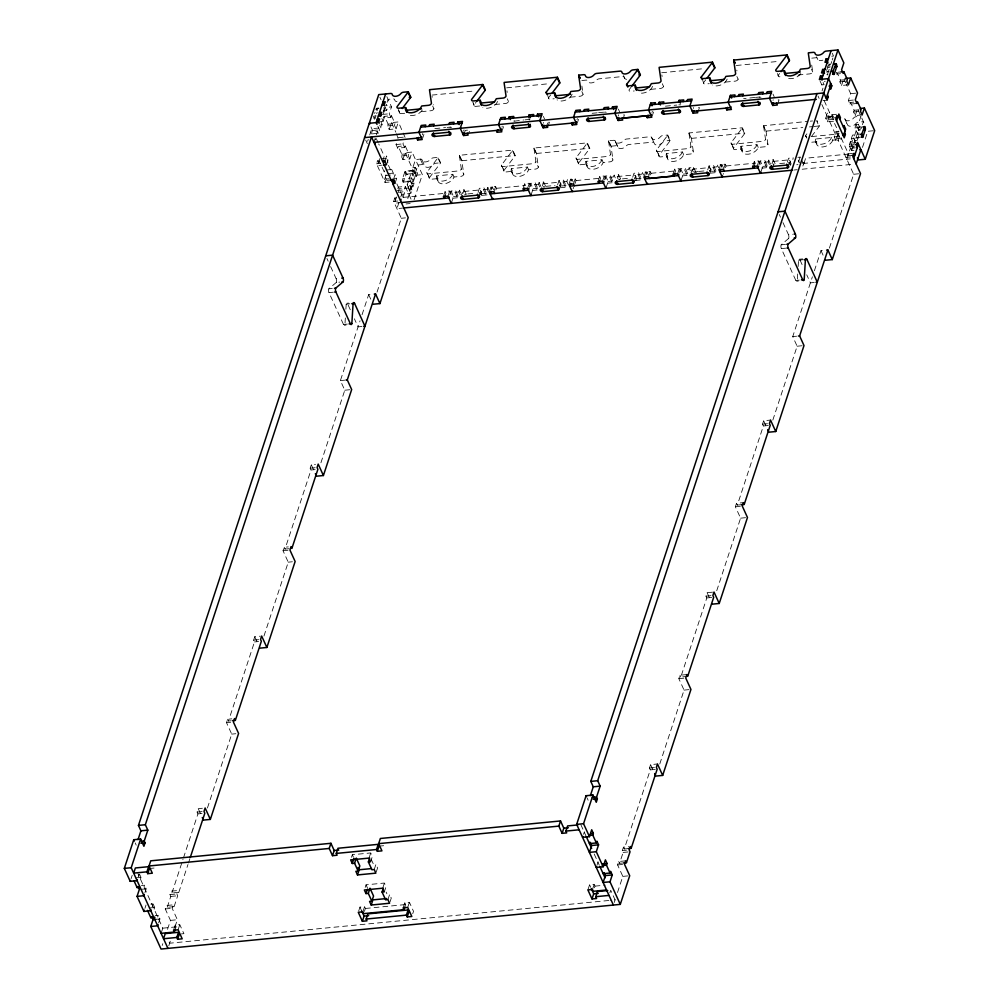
<?xml version="1.0" encoding="UTF-8"?>
<svg xmlns="http://www.w3.org/2000/svg" width="999" height="999" viewBox="0 0 999 999"><rect width="100%" height="100%" fill="white"/><g stroke="black" fill="none" stroke-linecap="round" stroke-linejoin="round"><path stroke-width="0.75" stroke-dasharray="5 3.75" d="M345.342 317.994L344.955 324.238A2.498 0.974 84.4 0 1 343.494 324.463L328.983 292.607A2.498 0.974 84.4 0 1 328.833 288.823L336.276 282.455L338.436 282.242M345.879 309.228L346.191 304.233A2.498 0.974 84.4 0 1 347.664 304.008L350.724 310.726M797.689 273.988L797.302 280.244A2.498 0.974 84.4 0 1 795.828 280.457L781.33 248.601A2.498 0.974 84.4 0 1 781.181 244.817L788.623 238.449L791.633 238.162M798.151 266.483L798.526 260.227A2.498 0.974 84.4 0 1 799.999 260.002L803.059 266.721M463.998 129.858L463.573 131.144M502.272 126.124L501.948 127.098M374.625 113.524L375.075 112.188M375.874 109.753L376.236 108.641M367.644 141.234L368.231 139.448M369.705 134.965L371.765 128.696L380.956 127.81L382.08 124.363L380.844 121.653M375.949 115.984L375.062 118.669L373.826 115.959M376.673 113.761L377.123 112.4M377.834 126.224L379.483 129.833L378.346 133.279L371.453 133.941L372.59 130.507L370.941 126.898M131.069 878.745L132.193 875.311M383.341 111.438L384.615 107.567L391.508 106.893L386.838 96.666M373.938 142.358L375.224 138.449M376.448 134.728L377.522 131.468L370.629 132.143L371.453 133.941M383.391 113.636L384.378 110.627L383.516 110.702M385.939 105.894L386.263 104.883M387.088 102.385L388.074 99.376L392.919 98.901A2.498 1.523 -24.5 0 1 394.705 99.838A5.007 3.047 -24.5 0 0 396.978 101.686M391.446 115.672L390.884 117.383L384.003 118.057L384.565 116.334L391.446 115.672L395.017 123.489L394.443 125.212L396.091 128.821L389.21 129.495L387.562 125.886L388.124 124.163L384.565 116.334M380.819 121.441L383.117 121.216L384.253 117.77L381.955 117.994M383.154 110.951L386.601 110.614L387.737 107.168L386.501 104.458M138.374 876.785L139.223 874.212M390.884 117.383L389.235 113.774L391.508 106.893M140.447 879.108L141.009 877.384L139.573 874.225M389.148 182.068L385.015 182.467L376.511 163.811L377.647 160.377L378.471 162.175L381.231 161.913M379.595 158.741L377.335 165.609L381.93 165.16M389.21 129.495L391.471 122.615L398.351 121.94L405.07 137.425M144.006 886.937L144.568 885.214L139.061 885.751M382.58 161.326L384.278 156.169L378.721 143.968M384.877 161.101L386.563 155.944L384.278 156.169M144.942 892.694L146.216 888.823L144.568 885.214M386.351 158.504L380.981 158.604M396.091 128.821L398.351 121.94M384.24 171.89L384.627 170.717M386.513 164.71L388.211 159.553L386.563 155.944M387.924 162.325L387.1 159.428M144.905 908.416L146.041 904.982M386.101 174.862L384.19 180.657L390.309 180.057M397.702 148.152L398.264 146.441L405.157 145.767L404.595 147.49L397.702 148.152L396.054 144.543L396.765 142.395M398.039 138.524L396.453 133.566M385.015 182.467L386.138 179.033L385.327 177.223M386.188 170.042L391.695 169.505L391.133 171.229L388.461 165.359M152.223 906.455L153.072 903.883L147.552 904.42M391.695 169.505L393.344 173.114L392.57 177.347M404.595 147.49L402.947 143.868L403.796 141.296M393.369 179.758L395.067 174.6L392.008 174.9M402.909 159.59L405.169 152.722L412.063 152.048L409.802 158.928L402.909 159.59L401.261 155.981L401.835 154.258L398.264 146.441M154.146 909.215L154.708 907.492L153.072 903.883M395.017 183.366L396.715 178.209L395.067 174.6M157.717 917.032L158.279 915.321L152.76 915.846M409.802 158.928L408.154 155.307L408.716 153.596L405.157 145.767M377.023 292.158L401.311 218.282L393.643 201.423L394.767 197.977L397.527 197.715M397.852 188.599L398.351 187.088L405.244 186.426L411.476 200.112M396.528 196.953L394.468 203.222L400.124 202.672M398.289 191.583L399.175 188.898L408.354 187.999L409.49 184.565L407.192 184.79L409.665 190.21L411.95 189.985L409.49 184.565M158.654 922.801L159.915 918.93L158.279 915.321M405.419 171.341A1.911 0.737 84.4 0 1 406.181 174.276L403.708 181.581A1.873 0.724 84.4 0 1 402.659 181.518A1.873 0.724 84.4 0 1 402.472 178.871L405.082 171.179L412.225 170.454L409.365 178.197A1.873 0.724 84.4 0 0 409.553 180.844A1.873 0.724 84.4 0 0 410.589 180.906L411.825 183.616L414.123 183.391L411.65 177.972L402.472 178.871L403.708 181.581L410.589 180.906L413.024 173.526A1.911 0.737 84.4 0 0 412.3 170.667M167.532 929.345L170.467 920.391L165.26 908.953L166.396 905.519L173.289 904.844L174.101 906.655L167.22 907.317L166.396 905.519M167.22 907.317L170.792 896.428L169.98 894.629L171.104 891.183L177.997 890.521L178.821 892.319L171.928 892.994L171.104 891.183M183.491 857.841L197.927 813.898L197.115 812.087L198.239 808.653L202.372 808.253M207.43 808.004L231.718 734.115L226.511 722.677L227.635 719.243L231.768 718.843M231.219 720.779L228.459 721.041L254.47 641.945L253.646 640.147L254.77 636.7L260.289 636.176M263.961 636.051L288.249 562.175L283.042 550.736L284.178 547.29L288.299 546.89M289.123 548.701L284.99 549.1L311.001 470.005L310.177 468.194L311.313 464.76L315.447 464.36M171.928 892.994L183.004 859.302M320.929 462.762L344.78 390.222L340.397 380.594L360.052 320.816M362.038 314.772L368.668 294.618L372.103 294.28M398.988 202.372L396.928 208.641L402.585 208.092M400.761 197.003L401.635 194.318L410.826 193.419L411.95 189.985M403.097 197.253L404.932 191.671L404.108 189.86L405.244 186.426M422.352 134.84L422.777 133.554M161.513 932.042L162.787 928.171L137.924 873.576M407.192 184.79L408.229 181.643L410.527 181.418L411.65 177.972M412.849 167.595L415.147 167.37L417.607 172.79L415.309 173.014L412.849 167.595L415.484 159.565L420.329 159.103A2.498 1.523 -24.5 0 1 422.115 160.04A5.007 3.047 -24.5 0 0 425.686 161.913A5.007 3.047 -24.5 0 0 430.769 159.191A2.498 1.523 -24.5 0 1 433.316 157.842L438.161 157.367L440.621 162.787A2.498 1.523 -24.5 0 1 440.372 163.287L429.358 177.747A2.498 1.523 -24.5 0 0 431.081 179.246L437.974 178.571A8.766 5.345 -24.5 0 0 444.031 183.816A8.766 5.345 -24.5 0 0 454.046 177.01L460.939 176.348A2.498 1.523 -24.5 0 0 463.798 174.4L461.875 161.189A2.498 1.523 -24.5 0 1 461.938 160.714L459.478 155.295L512.749 150.112L515.209 155.532A2.498 1.523 -24.5 0 1 514.96 156.031L503.933 170.492A2.498 1.523 -24.5 0 0 505.669 171.99L512.562 171.316A8.766 5.345 -24.5 0 0 518.618 176.561A8.766 5.345 -24.5 0 0 528.633 169.755L535.514 169.081A2.498 1.523 -24.5 0 0 538.386 167.145L536.463 153.933A2.498 1.523 -24.5 0 1 536.525 153.459L534.065 148.039L587.337 142.857L589.797 148.277A2.498 1.523 -24.5 0 1 589.547 148.776L578.521 163.237A2.498 1.523 -24.5 0 0 580.257 164.735L587.15 164.061A8.766 5.345 -24.5 0 0 593.206 169.306A8.766 5.345 -24.5 0 0 603.221 162.5L610.102 161.826A2.498 1.523 -24.5 0 0 612.961 159.89L611.051 146.678A2.498 1.523 -24.5 0 1 611.113 146.204L608.653 140.784L613.486 140.31A2.498 1.523 -24.5 0 1 615.284 141.246A5.007 3.047 -24.5 0 0 618.856 143.119A5.007 3.047 -24.5 0 0 623.938 140.397A2.498 1.523 -24.5 0 1 626.485 139.048L649.937 136.763A2.498 1.523 -24.5 0 1 651.735 137.7A5.007 3.047 -24.5 0 0 655.307 139.573A5.007 3.047 -24.5 0 0 660.389 136.851A2.498 1.523 -24.5 0 1 662.936 135.502L667.769 135.027L670.242 140.447A2.498 1.523 -24.5 0 1 669.979 140.946L658.965 155.419A2.498 1.523 -24.5 0 0 660.701 156.905L667.582 156.244A8.766 5.345 -24.5 0 0 673.638 161.476A8.766 5.345 -24.5 0 0 683.653 154.67L690.546 154.008A2.498 1.523 -24.5 0 0 693.406 152.06L691.495 138.861A2.498 1.523 -24.5 0 1 691.558 138.374L689.085 132.954L742.357 127.772L744.829 133.192A2.498 1.523 -24.5 0 1 744.567 133.691L733.553 148.152A2.498 1.523 -24.5 0 0 735.289 149.65L742.17 148.988A8.766 5.345 -24.5 0 0 748.226 154.221A8.766 5.345 -24.5 0 0 758.241 147.415L765.134 146.753A2.498 1.523 -24.5 0 0 767.994 144.805L766.083 131.593A2.498 1.523 -24.5 0 1 766.146 131.119L763.673 125.699L806.955 121.491M422.639 138.262L423.913 134.39M411.825 183.616L414.185 176.448L416.483 176.224L414.011 170.817L415.147 167.37M175 926.885L177.36 919.717L172.153 908.278L173.289 904.844M174.101 906.655L177.685 895.766L176.86 893.955L177.997 890.521M178.821 892.319L187.962 864.497M188.449 863.024L189.897 858.628M409.665 190.21L410.701 187.05L408.229 181.643M415.309 173.014L417.957 164.985L422.789 164.523A2.498 1.523 -24.5 0 1 424.587 165.459A5.007 3.047 -24.5 0 0 428.159 167.32A5.007 3.047 -24.5 0 0 433.241 164.61A2.498 1.523 -24.5 0 1 435.789 163.249L440.621 162.787M162.225 945.466L162.812 943.68M407.792 198.576L415.447 175.287L405.169 152.722M410.701 187.05L412.987 186.825L414.123 183.391M416.483 176.224L417.607 172.79M173.501 930.231L175.2 925.074L179.795 924.637L183.903 933.665L179.308 934.102M168.781 945.803L170.292 941.22M414.098 199.7L422.34 174.625L412.063 152.048M175.175 929.457L176.024 926.885L175.2 925.074M178.097 929.794L179.795 924.637M450.074 127.447L450.174 127.123A1.873 1.299 18.2 0 1 451.573 127.397M443.394 196.578L445.092 191.421L449.675 190.971L452.972 198.202L458.279 197.69M464.398 132.942L465.247 130.37L469.842 129.92L468.568 133.791M445.067 195.804L445.904 193.232L445.092 191.421M447.989 196.141L449.675 190.971M449.862 194.718L451.061 191.059L455.656 190.622L458.129 196.029L457.554 197.752L455.094 192.332L455.656 190.622M451.273 203.359L453.534 196.478L451.061 191.059M460.152 194.668L458.916 191.958L459.49 190.247L464.073 189.798L466.545 195.217M461.451 195.105L462.3 192.532M462.874 193.456L464.073 189.798M464.535 194.867L466.658 194.043M478.084 192.283L479.383 188.312L483.978 187.862L486.451 193.282L485.876 195.005L483.416 189.585L483.978 187.862M479.208 195.317L480.057 192.732A1.873 1.299 18.2 0 0 481.156 191.209A1.873 1.299 18.2 0 0 478.821 190.022L463.511 191.521A1.873 1.299 18.2 0 0 462.749 193.531M480.419 194.305L481.268 191.721M502.247 130.519L503.521 126.648M481.493 194.805L481.855 193.731L479.383 188.312M488.474 191.92L487.237 189.211L487.799 187.487L492.395 187.038L493.631 189.748M489.31 192.12L491.008 186.95L495.604 186.513L496.428 188.312L494.73 193.469M491.508 189.735L492.395 187.038M514.36 121.191L523.651 119.967M493.906 191.671L495.604 186.513M529.57 120.017L528.546 116.671M543.493 122.427L543.169 123.401M522.989 188.836L524.687 183.679L529.283 183.229L532.567 190.459L538.686 189.86M546.915 125.537L547.764 122.952M527.584 188.386L529.283 183.229M548.164 126.049L549.438 122.178L544.842 122.627M529.358 187.3L530.669 183.317L535.264 182.867L537.724 188.287L537.162 190.01L534.69 184.59L535.264 182.867M531.293 194.33L533.129 188.736L530.669 183.317M539.76 186.925L538.523 184.216L539.085 182.505L543.681 182.055L545.529 186.114M542.37 186.026L543.681 182.055M543.069 190.347L544.343 186.488A1.873 1.299 18.2 0 1 542.007 185.29A1.873 1.299 18.2 0 1 543.106 183.779L558.416 182.28A1.873 1.299 18.2 0 1 560.764 183.466A1.873 1.299 18.2 0 1 559.652 184.99L559.44 185.639M576.96 119.805L577.385 118.506M577.247 123.202L578.521 119.331M557.567 184.865L558.99 180.569L563.573 180.12L566.046 185.539L565.484 187.25L563.011 181.843L563.573 180.12M560.014 186.563L560.864 183.978M558.99 180.569L561.45 185.989L560.889 187.7L559.652 184.99M568.069 184.178L566.845 181.468L567.407 179.745L572.002 179.296L573.226 182.005M569.343 183.079L570.604 179.208L575.199 178.771L576.023 180.569L574.75 184.44M572.002 179.296L571.428 181.019L570.604 179.208M351.498 857.304L352.335 854.719L370.716 852.934L372.352 856.555L371.079 860.414M573.501 183.928L575.199 178.771M573.151 188.699L573.576 187.4M604.67 112.388L604.782 112.063A1.873 1.299 18.2 0 1 606.181 112.35M369.018 858.091L370.716 852.934M618.181 116.096L618.606 114.81M365.197 887.399L366.046 884.827L384.415 883.041L386.064 886.65L384.79 890.521M598.001 181.556L599.7 176.398L604.295 175.949L607.579 183.179L613.698 182.58M358.691 910.976L359.965 907.104L364.56 906.655L365.384 908.466L363.686 913.623M599.675 180.782L600.524 178.197L599.7 176.398M374.225 869.53L375.924 864.372L373.626 864.597L370.654 858.079M602.597 181.106L604.295 175.949M623.164 118.744L624.437 114.873L619.842 115.31M362.862 911.812L364.56 906.655M376.286 871.852L377.56 867.981L375.924 864.372M604.47 179.683L605.669 176.024L610.264 175.574L612.737 180.994L612.162 182.717L609.702 177.298L610.264 175.574M605.881 188.336L608.141 181.443L605.669 176.024M620.541 178.821L618.681 174.763L614.098 175.2L613.523 176.923L609.702 177.298M382.717 888.198L384.415 883.041M617.494 178.421L618.681 174.763M619.143 179.845L620.317 179.108M387.924 899.637L389.622 894.48L387.325 894.692L386.138 892.095M389.997 901.96L391.271 898.089L389.622 894.48M651.96 112.5L652.384 111.214M652.26 115.921L653.533 112.05M632.692 177.26L633.99 173.264L638.586 172.827L641.046 178.234L640.484 179.957L638.024 174.538L638.586 172.827M634.353 178.671L634.665 177.71A1.873 1.299 18.2 0 0 635.776 176.186A1.873 1.299 18.2 0 0 633.428 175L618.131 176.486A1.873 1.299 18.2 0 0 617.494 178.621M635.027 179.283L635.876 176.698M635.888 180.407L636.463 178.684L633.99 173.264M648.239 174.713L647.002 172.003L642.407 172.452L641.845 174.163L638.024 174.538M403.121 907.904L404.807 902.746L409.403 902.297L413.511 911.325L412.25 915.196M643.93 177.085L645.629 171.928L650.212 171.478L651.036 173.289L649.762 177.16M404.782 907.129L405.631 904.545L404.807 902.746M646.116 174.688L647.002 172.003M407.704 907.454L409.403 902.297M648.513 176.636L650.212 171.478M693.294 108.479L693.618 107.517M673.001 174.251L674.7 169.081L679.295 168.644L682.579 175.861L688.711 175.262M674.675 173.476L675.524 170.891L674.7 169.081M677.597 173.801L679.295 168.644M698.176 111.451L699.45 107.58L694.854 108.029M679.482 172.377L680.681 168.731L685.277 168.282L687.737 173.701L687.175 175.412L684.702 170.005L685.277 168.282M680.881 181.019L683.154 174.138L680.681 168.731M696.166 172.877L693.693 167.457L689.098 167.907L688.536 169.63L684.702 170.005M691.071 172.765L691.92 170.192M692.494 171.116L693.693 167.457M694.255 172.215L698.189 171.516M707.692 169.942L709.003 165.971L713.598 165.522L716.058 170.941L715.496 172.665L713.024 167.245L713.598 165.522M709.452 171.041L709.665 170.404A1.873 1.299 18.2 0 0 710.776 168.881A1.873 1.299 18.2 0 0 708.441 167.695L693.131 169.181A1.873 1.299 18.2 0 0 692.257 171.066M710.027 171.965L710.876 169.393M709.003 165.971L711.463 171.391L710.901 173.114L709.665 170.404M723.251 167.42L722.015 164.71L717.419 165.147L716.857 166.87L713.024 167.245M718.93 169.78L720.629 164.623L725.212 164.173L726.036 165.984L724.762 169.842M721.128 167.395L722.015 164.71M723.526 169.331L725.212 164.173M723.064 174.425L723.388 173.451M759.29 97.365L759.39 97.04A1.873 1.299 18.2 0 1 760.963 97.415M773.001 100.412L773.214 99.775M752.609 166.496L754.307 161.338L758.89 160.901L762.187 168.119L768.306 167.52M754.27 165.734L755.119 163.149L754.307 161.338M757.192 166.059L758.89 160.901M777.784 103.709L779.058 99.838L774.462 100.287M758.978 164.96L760.276 160.989L764.872 160.539L767.344 165.959L766.77 167.67L764.31 162.25L764.872 160.539M760.913 171.99L762.749 166.396L760.276 160.989M769.367 164.598L768.131 161.888L768.706 160.165L773.288 159.715L775.137 163.786M771.99 163.699L773.288 159.715M772.689 168.019L773.963 164.148A1.873 1.299 18.2 0 1 772.914 164.011M787.287 162.2L788.598 158.229L793.194 157.78L792.869 159.478M788.423 165.235L789.272 162.662A1.873 1.299 18.2 0 0 790.371 161.139A1.873 1.299 18.2 0 0 788.036 159.952L772.726 161.438A1.873 1.299 18.2 0 0 772.102 163.561M789.635 164.223L790.484 161.651M790.684 164.823L791.071 163.649L788.598 158.229M823.076 82.442L824.113 84.69L821.815 84.915L822.664 82.343M827.884 66.434L828.383 64.935M826.648 70.529L828.533 64.798M798.526 162.038L800.224 156.88M822.052 90.934L822.976 88.137M827.959 72.989L827.409 74.663A1.873 0.724 84.4 0 1 827.259 74.962M828.208 72.24L829.182 69.268M831.056 63.561L831.717 61.551M832.204 60.052L832.866 58.042M803.945 163.399L805.644 158.229L848.501 154.071L839.872 135.102L837.574 135.327L835.876 140.484L838.173 140.26L839.872 135.102M583.541 834.315L584.39 831.73M836.663 73.089L836.862 72.44M833.503 121.229L827.372 121.828L825.736 118.207L827.434 113.049L829.719 112.825L823.563 99.288M825.736 118.207L828.034 117.982L829.719 112.825M848.438 84.815L841.545 85.489L839.897 81.881L840.471 80.157L836.9 72.328M827.372 121.828L829.07 116.658L827.434 113.049M841.483 138.062L837.349 138.474L828.858 119.805L829.994 116.371L836.875 115.697M836.325 117.632L830.806 118.169L831.942 114.735L838.835 114.061M841.545 85.489L843.805 78.609L845.678 82.717M836.65 127.672L835.688 125.936M835.876 140.484L834.227 136.875L835.926 131.718L838.985 131.418M587.887 889.922L589.585 884.764L594.168 884.315L594.992 886.125L593.718 889.997M596.965 865.271L598.101 861.837M838.373 131.069L837.661 133.229L838.486 135.027L837.349 138.474M856.93 103.484L850.037 104.158L848.401 100.537L850.661 93.656L846.303 84.091M850.037 104.158L850.611 102.435L856.118 101.898M592.482 889.485L594.168 884.315M862.137 114.922L855.244 115.584L853.608 111.975L854.17 110.265L850.611 102.435M855.244 115.584L857.517 108.716L864.572 124.238M853.983 150.312L851.685 150.537L849.225 145.117L850.349 141.683L852.646 141.458L853.683 138.299L851.385 138.524L853.883 144.168M851.385 138.524L852.522 135.09L859.402 134.415M859.202 133.154L857.342 133.342L854.869 127.922L856.006 124.488L858.303 124.263L860.938 116.234L856.093 116.708A2.498 1.523 -24.5 0 0 853.558 118.069A5.007 3.047 -24.5 0 1 848.476 120.779A5.007 3.047 -24.5 0 1 844.892 118.906A2.498 1.523 -24.5 0 0 843.106 117.969L842.806 118.007M852.622 153.446L847.115 153.983L845.978 157.417L852.871 156.743M846.802 159.228L850.386 148.339L849.562 146.528L850.698 143.094L857.579 142.42M851.685 150.537L852.821 147.103L850.349 141.683M854.133 143.082L854.145 143.918M854.345 142.445L854.982 140.509L852.522 135.09M856.006 124.488L858.466 129.907L856.043 137.575L857.279 140.285L854.982 140.509M617.507 892.507L622.814 876.385L617.607 864.947L618.731 861.513L625.624 860.838M623.688 862.911L619.555 863.323L623.139 852.422L622.315 850.624L623.451 847.177L628.958 846.653M628.396 848.588L624.275 848.988L650.274 769.892L649.45 768.094L650.586 764.647L657.467 763.973M659.765 763.998L684.053 690.109L678.845 678.671L679.982 675.237L686.862 674.562M687.687 676.373L680.806 677.047L706.805 597.951L705.981 596.141L707.117 592.707L714.01 592.032M716.745 590.709L740.584 518.169L735.376 506.73L736.513 503.284L743.406 502.622M741.47 504.695L737.337 505.094L763.336 425.999L762.524 424.2L763.648 420.754L770.541 420.079M609.852 892.831L610.701 890.259L615.084 899.887L610.426 900.336M772.826 420.104L797.127 346.216L792.744 336.588L812.387 276.81M814.385 270.766L821.003 250.612L825.311 250.2M857.279 140.285L859.165 134.553M861.101 128.671L861.588 127.173M862.412 124.663L863.398 121.653L858.566 122.128A2.498 1.523 -24.5 0 0 856.018 123.489A5.007 3.047 -24.5 0 1 850.936 126.199A5.007 3.047 -24.5 0 1 847.364 124.326A2.498 1.523 -24.5 0 0 845.579 123.389L844.055 123.539M614.235 902.472L615.159 899.674M829.37 248.152L853.658 174.276L838.173 140.26M862.487 147.402L867.794 131.281L873.301 130.757M404.657 113.299L401.211 113.624A2.498 1.523 -24.5 0 1 399.475 112.138L400.849 110.327M479.67 105.994L475.799 106.369A2.498 1.523 -24.5 0 1 474.063 104.883L476.123 102.16M429.358 177.747L426.885 172.328L437.899 157.867A2.498 1.523 -24.5 0 0 438.161 157.367M550.711 94.905L548.651 97.627A2.498 1.523 -24.5 0 0 550.387 99.113L554.258 98.739M503.933 170.492L501.473 165.072L512.487 150.612A2.498 1.523 -24.5 0 0 512.749 150.112M578.521 163.237L576.061 157.817L587.075 143.357A2.498 1.523 -24.5 0 0 587.337 142.857M631.156 87.088L629.095 89.798A2.498 1.523 -24.5 0 0 630.819 91.296L634.265 90.959M705.744 79.833L703.683 82.542A2.498 1.523 -24.5 0 0 705.406 84.041L709.278 83.654M658.965 155.419L656.505 150L667.519 135.527A2.498 1.523 -24.5 0 0 667.769 135.027M779.645 73.476L778.258 75.287A2.498 1.523 -24.5 0 0 779.994 76.786L783.004 76.486M733.553 148.152L731.081 142.745L742.107 128.272A2.498 1.523 -24.5 0 0 742.357 127.772M806.905 138.187L805.669 135.489L809.115 130.969M811.588 136.376L819.155 126.436A2.498 1.523 -24.5 0 0 819.417 125.936L816.945 120.517A2.498 1.523 -24.5 0 1 816.695 121.016L819.155 126.436M375.986 115.747L374.687 115.872M828.321 71.753L827.459 71.828M432.067 95.092L475.349 90.884M506.655 87.837L549.937 83.629M581.843 80.519L586.088 80.107A2.498 1.523 -24.5 0 1 587.874 81.044A5.007 3.047 -24.5 0 0 591.445 82.917A5.007 3.047 -24.5 0 0 596.528 80.207A2.498 1.523 -24.5 0 1 599.075 78.846L622.539 76.561A2.498 1.523 -24.5 0 1 624.325 77.497A5.007 3.047 -24.5 0 0 628.234 79.333M661.688 72.752L704.969 68.544M736.263 65.497L779.545 61.289M811.762 58.154L815.696 57.767A2.498 1.523 -24.5 0 1 817.482 58.704A5.007 3.047 -24.5 0 0 822.839 60.177M831.717 56.219L833.528 56.044L832.242 53.209M829.17 64.236L830.456 64.098M377.123 108.504L378.409 108.379M829.033 64.535L830.319 64.411M378.946 108.529L376.186 108.791L377.422 111.501M828.034 67.67L829.182 67.557M382.355 114.448L389.235 113.774M826.173 71.953L829.182 71.666M421.153 111.688L431.056 110.727A2.498 1.523 -24.5 0 0 433.916 108.779L433.316 104.658M494.742 104.533L505.644 103.471A2.498 1.523 -24.5 0 0 508.503 101.523L508.141 99.051M570.329 97.178L580.232 96.216A2.498 1.523 -24.5 0 0 583.091 94.268L581.893 86.014M650.774 89.348L660.676 88.387A2.498 1.523 -24.5 0 0 663.536 86.451L663.049 83.142M725.361 82.093L735.264 81.131A2.498 1.523 -24.5 0 0 738.124 79.196L737.637 75.887M797.939 75.037L809.839 73.876A2.498 1.523 -24.5 0 0 812.711 71.928L811.625 64.51M838.286 72.203L841.033 71.928M826.835 74.725L827.984 74.613M836.338 74.051L840.471 73.651M380.931 124.475L382.08 124.363M824.237 81.356L825.236 81.256M388.124 124.163L395.017 123.489M840.471 80.157L847.352 79.483M387.562 125.886L394.443 125.212M839.897 81.881L846.79 81.206M372.59 130.507L379.483 129.833M434.877 128.609L445.591 127.572M447.115 127.422L450.174 127.123M524.999 119.843L529.782 119.38A1.873 1.299 18.2 0 1 531.493 119.855M597.127 112.825L589.472 113.561A1.873 1.299 18.2 0 0 589.023 113.649M598.663 112.675L604.782 112.075M665.446 106.181L676.735 105.082M678.833 104.87L679.795 104.783A1.873 1.299 18.2 0 1 680.831 104.907M754.807 97.49L744.08 98.526A1.873 1.299 18.2 0 0 743.631 98.626M755.569 97.415L759.39 97.04M398.314 137.662L405.207 137M850.661 93.656L857.542 92.994M822.976 100.562L827.11 100.162M396.054 144.543L402.947 143.868M848.401 100.537L855.281 99.875M401.835 154.258L408.716 153.596M854.17 110.265L861.063 109.59M401.261 155.981L408.154 155.307M853.608 111.975L860.489 111.314M829.07 116.658L833.666 116.221M810.289 121.166L812.512 120.954M376.511 163.811L380.644 163.411M828.858 119.805L835.751 119.131M461.938 160.714L515.209 155.532M536.525 153.459L589.797 148.277M611.113 146.204L615.958 145.729A2.498 1.523 -24.5 0 1 617.744 146.666A5.007 3.047 -24.5 0 0 621.316 148.539A5.007 3.047 -24.5 0 0 626.41 145.817A2.498 1.523 -24.5 0 1 628.945 144.468L652.409 142.183A2.498 1.523 -24.5 0 1 654.195 143.119A5.007 3.047 -24.5 0 0 657.767 144.992A5.007 3.047 -24.5 0 0 662.861 142.27A2.498 1.523 -24.5 0 1 665.396 140.921L670.242 140.447M691.558 138.374L744.829 133.192M766.146 131.119L802.771 127.56M809.427 126.91L812.749 126.586M813.86 126.473L819.417 125.936M861.563 137.038L856.043 137.575A1.873 0.724 84.4 0 1 855.007 137.512A1.873 0.724 84.4 0 1 854.807 134.865L857.367 127.235L861.126 126.786M414.011 170.817L404.832 171.703L406.056 174.413L412.949 173.739L414.185 176.448M854.869 127.922L861.762 127.248M387.824 173.651L393.344 173.114M390.472 175.05L385.876 175.499L379.033 160.439M858.466 129.907L860.339 129.72M406.131 174.201L413.024 173.526M858.466 130.195L860.189 130.032M811.712 136.563L837.249 134.078A2.498 1.523 -24.5 0 0 839.135 133.342M415.447 175.287L422.34 174.625M386.138 179.033L388.898 178.771M394.418 178.434L396.715 178.209M834.227 136.875L841.882 136.126M437.974 178.571L436.738 175.861L452.809 174.301L454.046 177.01M512.562 171.316L511.326 168.606L527.397 167.045L528.633 169.755M587.15 164.061L585.913 161.351L601.985 159.79L603.221 162.5M667.582 156.244L666.358 153.534L682.429 151.973L683.653 154.67M742.17 148.988L740.933 146.279L757.017 144.705L758.241 147.415M832.829 140.16A8.766 5.345 -24.5 0 1 822.814 146.965A8.766 5.345 -24.5 0 1 816.757 141.733L815.521 139.023L831.593 137.45L832.829 140.16L839.722 139.498A2.498 1.523 -24.5 0 0 841.795 138.624M403.221 182.093L410.114 181.418M816.757 141.733L809.864 142.395A2.498 1.523 -24.5 0 1 809.265 142.395M855.569 138.087L859.015 137.75M849.225 145.117L854.382 144.618M397.227 190.534L404.108 189.86M849.562 146.528L856.455 145.854M852.821 147.103L854.108 146.965M398.039 192.332L404.932 191.671M850.386 148.339L857.267 147.665M797.876 157.33L800.461 157.068M576.023 180.569L600.524 178.197M403.047 197.402L445.904 193.232M455.094 192.332L458.916 191.958M483.416 189.585L487.237 189.211M496.428 188.312L525.511 185.489L524.687 183.679M534.69 184.59L538.523 184.216M563.011 181.843L566.845 181.468M651.036 173.289L675.524 170.891M726.036 165.984L755.119 163.149M764.31 162.25L768.131 161.888M852.072 155.382L847.939 155.782L847.115 153.983M467.807 193.931L476.223 193.107M479.095 192.832L480.057 192.732L481.293 195.442M545.879 186.338L555.057 185.439M622.414 178.883L630.844 178.084M698.95 171.441L705.843 170.767M779.707 163.586L789.272 162.662L790.496 165.359M393.643 201.423L397.777 201.024M453.534 196.478L458.129 196.029M481.855 193.731L486.451 193.282M533.129 188.736L537.724 188.287M561.45 185.989L566.046 185.539M608.141 181.443L612.737 180.994M636.463 178.684L641.046 178.234M683.154 174.138L687.737 173.701M711.463 171.391L716.058 170.941M762.749 166.396L767.344 165.959M802.934 162.487L804.083 162.375L801.822 169.256L852.759 164.298M802.746 163.511L850.299 158.878M482.055 195.367L488.274 194.768M560.127 187.775L566.92 187.113M635.139 180.494L642.794 179.745M710.139 173.189L718.131 172.402M796.765 164.76L797.964 164.635M406.031 203.946L410.164 203.546M794.168 170.005L797.227 169.705M401.311 218.282L405.444 217.869M853.658 174.276L860.539 173.601M330.619 266.583L336.126 278.671L339.573 278.334M782.954 222.577L788.461 234.665L792.769 234.253M338.861 282.205L339.722 282.118M328.833 288.823L332.28 288.486M781.181 244.817L785.476 244.405M328.983 292.607L333.291 292.195M781.33 248.601L785.639 248.189M346.828 303.234L348.551 303.072M799.175 259.228L802.622 258.903M346.191 304.233L349.812 303.796M798.526 260.227L803.009 259.715M343.494 324.463L347.365 324.088M795.828 280.457L799.275 280.12M344.318 325.237L346.041 325.062M796.665 281.231L798.376 281.056M361.938 326.486L358.067 326.86L354.395 318.793M814.285 282.48L810.401 282.854L806.73 274.787M340.397 380.594L344.705 380.169M792.744 336.588L796.615 336.213M344.78 390.222L350.287 389.685M797.127 346.216L804.008 345.554M310.177 468.194L315.684 467.657M762.524 424.2L769.405 423.526M311.001 470.005L315.135 469.605M763.336 425.999L770.229 425.324M283.042 550.736L288.549 550.199M735.376 506.73L740.896 506.193M288.249 562.175L292.382 561.763M740.584 518.169L747.477 517.494M253.646 640.147L259.153 639.61M705.981 596.141L712.874 595.466M254.47 641.945L258.604 641.545M706.805 597.951L713.698 597.277M226.511 722.677L230.644 722.277M678.845 678.671L684.365 678.134M231.718 734.115L235.851 733.716M684.053 690.109L690.946 689.447M197.115 812.087L202.622 811.55M649.45 768.094L656.343 767.419M197.927 813.898L202.06 813.498M650.274 769.892L657.167 769.218M149.438 868.493L154.033 868.044M379.046 846.153L383.641 845.703M135.502 877.921L141.009 877.384M140.709 889.36L146.216 888.823M169.98 894.629L176.86 893.955M622.315 850.624L626.448 850.224M170.792 896.428L177.685 895.766M623.139 852.422L630.032 851.76M149.201 908.029L154.708 907.492M165.26 908.953L172.153 908.278M617.607 864.947L624.487 864.285M155.782 919.33L159.915 918.93M170.467 920.391L177.36 919.717M622.814 876.385L629.707 875.723M162.787 928.171L176.024 926.885M365.384 908.466L405.631 904.545M594.992 886.125L605.294 885.126M608.878 900.486L169.63 943.218L168.381 940.471M376.698 108.217L378.821 108.029M805.943 136.638L806.493 137.288M731.355 143.893L731.905 144.543M656.768 151.149L657.317 151.798M576.336 158.966L576.885 159.628M501.748 166.221L502.297 166.883M427.16 173.489L427.709 174.138M815.733 142.145L816.608 143.968M741.146 149.4L742.032 151.224M666.558 156.656L667.444 158.479M586.113 164.485L587 166.309M511.525 171.741L512.412 173.564M436.938 178.996L437.824 180.819M858.303 124.263L860.151 128.322M816.595 56.843L817.831 59.553M844.717 118.481L847.714 125.175M853.683 138.299L855.531 142.37M850.698 143.094L854.045 150.462M819.967 80.857L821.815 84.915M811.475 69.231L812.711 71.928M831.942 114.735L834.14 122.515M834.577 123.489L835.476 125.449M829.994 116.371L830.806 118.169M835.926 131.718L837.574 135.327M818.031 96.016L819.118 98.426M821.865 104.445L828.034 117.982M772.976 94.056L774.2 96.766M801.66 160.04L803.508 164.098M798.251 160.115L799.487 162.825M821.003 250.612L823.513 256.119M763.673 125.699A2.498 1.523 -24.5 0 0 763.611 126.186L766.083 131.593M736.887 76.486L738.124 79.196M763.611 126.186L765.534 139.385L767.994 144.805M768.706 160.165L770.554 164.223M742.107 128.272L744.567 133.691M779.282 214.51L780.506 217.195M720.629 164.623L721.453 166.421M717.419 165.147L718.656 167.857M689.085 132.954A2.498 1.523 -24.5 0 0 689.023 133.441L691.495 138.861M662.3 83.741L663.536 86.451M689.023 133.441L690.946 146.641L693.406 152.06M689.098 167.907L690.334 170.617M667.519 135.527L669.979 140.946M623.438 75.637L624.675 78.347M651.56 137.275L654.545 143.956M763.648 420.754L766.545 427.11M618.369 109.091L619.592 111.801M645.629 171.928L646.44 173.739M642.407 172.452L643.643 175.162M615.109 140.822L617.569 146.241M615.621 142.083L618.094 147.502M608.653 140.784A2.498 1.523 -24.5 0 0 608.578 141.259L611.051 146.678M581.855 91.558L583.091 94.268M608.578 141.259L610.501 154.47L612.961 159.89M614.098 175.2L615.322 177.909M587.075 143.357L589.547 148.776M736.513 503.284L737.337 505.094M543.356 116.396L544.592 119.106M534.065 148.039A2.498 1.523 -24.5 0 0 533.99 148.514L536.463 153.933M507.267 98.814L508.503 101.523M533.99 148.514L535.914 161.726L538.386 167.145M539.085 182.505L540.934 186.563M512.487 150.612L514.96 156.031M707.117 592.707L710.589 600.324M472.827 102.173L474.063 104.883M491.008 186.95L491.833 188.761M487.799 187.487L489.035 190.197M459.478 155.295A2.498 1.523 -24.5 0 0 459.415 155.769L461.875 161.189M432.679 106.069L433.916 108.779M459.415 155.769L461.326 168.981L463.798 174.4M459.49 190.247L460.714 192.957M679.982 675.237L680.806 677.047M437.899 157.867L440.372 163.287M421.94 159.615L424.925 166.296M398.239 109.428L399.475 112.138M420.329 159.103L422.789 164.523M385.364 107.904L386.601 110.614M379.895 97.215L381.081 99.8M391.471 122.615L395.829 132.193M383.379 116.708L384.003 118.057M381.88 118.506L383.117 121.216M410.527 181.418L412.987 186.825M379.72 125.1L380.956 127.81M408.354 187.999L410.826 193.419M377.522 131.468L378.346 133.279M376.261 138.549L378.109 142.62M396.878 183.853L404.108 199.738M375.075 138.923L375.487 139.823M394.767 197.977L395.592 199.788M650.586 764.647L654.058 772.277M365.684 140.022L367.332 143.631M623.451 847.177L624.275 848.988M368.668 294.618L371.166 300.125M618.731 861.513L619.555 863.323M587.112 797.976L588.136 800.236M326.948 258.516L328.172 261.201M580.831 824.637L585.926 835.838M594.205 854.033L599.313 865.234M589.585 884.764L590.759 887.349M311.313 464.76L314.785 472.39M284.178 547.29L284.99 549.1M254.77 636.7L258.242 644.33M352.335 854.719L353.434 857.13M366.046 884.827L367.694 888.436M359.965 907.104L361.725 910.976M227.635 719.243L228.459 721.041M198.239 808.653L201.711 816.283M135.177 842.881L136.214 845.142M777.447 73.476L778.221 75.899M732.729 146.353L733.516 148.801M702.859 80.732L703.633 83.179M658.141 153.609L658.928 156.056M577.697 161.438L578.483 163.861M547.827 95.817L548.601 98.239M503.121 168.694L503.896 171.141M473.239 103.072L474.026 105.519M428.534 175.949L429.308 178.396M398.651 110.327L399.438 112.775M736.8 70.105L736.925 70.929M661.85 74.888L662.1 76.536M506.943 90.797L507.192 92.445M432.117 96.404L432.242 97.228M513.748 121.091A1.873 1.299 18.2 0 1 514.473 120.867M694.355 171.89A1.873 1.299 18.2 0 1 693.144 171.691M619.355 179.196A1.873 1.299 18.2 0 1 618.131 178.996M422.315 110.015A8.766 5.345 -24.5 0 1 408.616 114.823M497.527 101.436A8.766 5.345 -24.5 0 1 491.108 107.33A8.766 5.345 -24.5 0 1 482.829 107.343M572.115 94.181A8.766 5.345 -24.5 0 1 565.397 100.187A8.766 5.345 -24.5 0 1 557.067 99.838M652.547 86.351A8.766 5.345 -24.5 0 1 646.428 92.12A8.766 5.345 -24.5 0 1 638.224 92.482M727.135 79.096A8.766 5.345 -24.5 0 1 720.716 84.99A8.766 5.345 -24.5 0 1 712.437 85.002M800.811 73.601A8.766 5.345 -24.5 0 1 786.688 77.497M336.126 278.671A2.498 0.974 84.4 0 1 336.276 282.455M383.666 107.767A1.911 0.737 84.4 0 1 384.428 110.702M377.035 108.629A1.911 0.737 84.4 0 1 377.535 109.94M374.662 119.181A1.873 0.724 84.4 0 1 373.863 118.157A1.873 0.724 84.4 0 1 373.788 116.084M788.461 234.665A2.498 0.974 84.4 0 1 788.623 238.449M857.754 127.335A1.911 0.737 84.4 0 1 858.528 130.27M829.182 64.46A1.911 0.737 84.4 0 1 829.882 67.37M426.885 172.328A2.498 1.523 -24.5 0 0 428.621 173.826L458.466 170.929A2.498 1.523 -24.5 0 0 461.326 168.981M501.473 165.072A2.498 1.523 -24.5 0 0 503.196 166.571L533.054 163.674A2.498 1.523 -24.5 0 0 535.914 161.726M576.061 157.817A2.498 1.523 -24.5 0 0 577.784 159.316L607.642 156.418A2.498 1.523 -24.5 0 0 610.501 154.47M656.505 150A2.498 1.523 -24.5 0 0 658.229 151.486L688.086 148.589A2.498 1.523 -24.5 0 0 690.946 146.641M731.081 142.745A2.498 1.523 -24.5 0 0 732.816 144.231L762.662 141.334A2.498 1.523 -24.5 0 0 765.534 139.385M806.593 136.938A2.498 1.523 -24.5 0 1 805.669 135.489M452.809 174.301A8.766 5.345 -24.5 0 1 442.794 181.106A8.766 5.345 -24.5 0 1 436.738 175.861M527.397 167.045A8.766 5.345 -24.5 0 1 517.382 173.851A8.766 5.345 -24.5 0 1 511.326 168.606M601.985 159.79A8.766 5.345 -24.5 0 1 591.97 166.596A8.766 5.345 -24.5 0 1 585.913 161.351M682.429 151.973A8.766 5.345 -24.5 0 1 672.414 158.766A8.766 5.345 -24.5 0 1 666.358 153.534M757.017 144.705A8.766 5.345 -24.5 0 1 747.002 151.511A8.766 5.345 -24.5 0 1 740.933 146.279M831.593 137.45A8.766 5.345 -24.5 0 1 821.578 144.256A8.766 5.345 -24.5 0 1 815.521 139.023"/><path stroke-width="1.5" d="M325.724 255.819L332.605 255.157L343.019 278.009A2.498 0.974 84.4 0 1 343.169 281.793L335.726 288.149A2.498 0.974 84.4 0 0 335.876 291.933L350.374 323.788A2.498 0.974 84.4 0 0 351.848 323.576L353.084 303.559A2.498 0.974 84.4 0 1 354.545 303.334L364.947 326.186L363.661 326.311M778.059 211.825L784.952 211.151L795.354 234.003A2.498 0.974 84.4 0 1 795.504 237.787L788.061 244.156A2.498 0.974 84.4 0 0 788.211 247.939L802.721 279.795A2.498 0.974 84.4 0 0 804.195 279.57L805.419 259.553A2.498 0.974 84.4 0 1 806.892 259.328L817.294 282.18L815.996 282.305M490.984 191.346L490.134 193.918L528.409 190.197L528.933 188.586M137.387 879.794L137.1 880.656L130.22 881.33L124.326 868.381L133.741 839.722L140.634 839.06L143.918 846.278L145.055 842.844L144.231 841.033L147.815 830.144L145.342 824.724L371.478 136.938L382.58 161.326L384.877 161.101L386.513 164.71L383.454 165.01M138.012 839.659L140.921 830.818L138.461 825.399L378.721 94.618L390.447 93.481A2.498 1.523 -24.5 0 1 392.245 94.418A5.007 3.047 -24.5 0 0 395.816 96.291A5.007 3.047 -24.5 0 0 400.899 93.581A2.498 1.523 -24.5 0 1 403.446 92.22L408.279 91.746L410.751 97.165A2.498 1.523 -24.5 0 1 410.489 97.665L402.235 108.516M167.932 948.376L131.206 867.719L140.634 839.06M385.614 93.956L376.186 122.615L377.01 124.413M381.006 114.423L380.719 115.285A1.873 0.724 84.4 0 0 380.594 116.408M130.22 881.33L130.494 880.469M374.762 144.168L375.124 143.094M139.872 887.337L137.113 887.611L137.475 886.525M151.086 909.902L150.812 910.751L143.918 911.425L137.063 896.378L139.323 889.497L137.987 886.563M146.915 871.84L148.614 866.682L135.377 867.969L133.679 873.126L146.915 871.84L147.74 873.65L152.335 873.201L149.038 865.983L150.737 860.826L330.919 843.293L334.203 850.511L332.505 855.681L337.1 855.231L336.276 853.421L337.974 848.263L378.221 844.342L379.046 846.153L377.36 851.31L381.943 850.861L378.658 843.643L380.357 838.486L560.526 820.953L563.811 828.183L562.125 833.341L566.708 832.891L565.896 831.081L567.582 825.923L577.884 824.924M147.74 873.65L149.438 868.493L148.614 866.682M384.328 160.352L383.404 163.137L391.908 181.806L392.744 179.221M144.38 894.417L143.956 895.703L137.063 896.378M382.605 161.776L385.427 161.289M143.918 911.425L144.343 910.139M154.957 917.307L150.824 917.706L151.174 916.632M373.052 304.245L379.932 303.584L408.204 217.607L392.719 183.591L393.993 179.72M623.688 862.911L626.448 862.649L625.624 860.838L624.487 864.285L629.707 875.723L620.279 904.382L161.051 949.05L150.774 926.473L153.034 919.592L151.698 916.657M158.079 924.512L157.655 925.811L150.774 926.473M425.224 126.723L425.786 125L421.191 125.449L418.931 132.33L422.215 139.548L417.632 139.997L418.469 137.412M400.524 200.749L401.024 199.251M421.715 136.776L421.391 137.737L373.851 142.37M429.046 126.349L429.607 124.625L434.203 124.176L433.641 125.899M190.372 857.167L204.82 813.223L203.996 811.425L205.132 807.979L210.339 819.417L203.446 820.092L202.298 817.544M232.592 720.641L235.352 720.379L261.351 641.283L260.527 639.472L261.663 636.038L266.87 647.477L259.977 648.139M315.359 473.651L316.521 476.198L323.401 475.524L351.673 389.548L347.29 379.92L375.549 293.943L374.263 294.068M433.491 132.805L433.179 133.766A1.873 1.299 18.2 0 0 432.067 135.29A1.873 1.299 18.2 0 0 434.403 136.476L449.712 134.99A1.873 1.299 18.2 0 0 450.824 133.466A1.873 1.299 18.2 0 0 448.489 132.28L433.179 133.766L434.403 136.476L434.727 135.514M210.339 819.417L238.599 733.441L233.391 722.015L234.528 718.568L235.352 720.379M266.87 647.477L295.142 561.5L289.935 550.062L291.059 546.628L291.883 548.426L317.882 469.33L317.07 467.532L318.194 464.085L323.401 475.524M161.089 933.328L174.326 932.042L175.175 929.457M176.786 937.462L178.484 932.304L165.247 933.59L163.549 938.748L176.786 937.462L177.61 939.272L182.205 938.823L178.097 929.794L173.501 930.231L174.326 932.042M177.61 939.272L179.308 934.102L178.484 932.304M448.951 124.413L449.513 122.69L454.108 122.24L453.534 123.963M448.801 131.306L449.712 134.99L450.561 132.405M457.367 123.589L457.929 121.878L462.525 121.428L460.264 128.309L463.548 135.527L468.144 135.077L467.32 133.279M463.049 132.755L462.724 133.716L500.998 129.995L501.311 129.033M463.548 135.527L464.398 132.942M445.067 195.804L444.218 198.389L443.394 196.578L447.989 196.141L451.273 203.359L451.585 202.397M449.125 196.978L448.801 197.939L401.261 202.572M462.137 195.704L461.813 196.678A1.873 1.299 18.2 0 0 460.714 198.202A1.873 1.299 18.2 0 0 463.049 199.388L478.359 197.889A1.873 1.299 18.2 0 0 479.458 196.378A1.873 1.299 18.2 0 0 477.122 195.192L461.813 196.678L463.049 199.388L463.374 198.414M504.82 118.981L505.382 117.258L500.786 117.707L498.526 124.575L501.823 131.806L497.227 132.255L498.076 129.67M477.447 194.218L478.359 197.889L479.208 195.317M508.641 118.606L509.215 116.883L513.798 116.433L513.236 118.157M513.099 125.062L512.774 126.024A1.873 1.299 18.2 0 0 511.675 127.547A1.873 1.299 18.2 0 0 514.01 128.734L529.32 127.248A1.873 1.299 18.2 0 0 530.419 125.724A1.873 1.299 18.2 0 0 528.084 124.538L512.774 126.024L514.01 128.734L514.323 127.76M492.919 198.376L492.607 199.338L489.31 192.12L493.906 191.671L494.73 193.469M528.546 116.671L529.108 114.947L533.703 114.498L533.141 116.221M528.396 123.564L529.32 127.248L530.269 124.338M536.962 115.847L537.524 114.123L542.12 113.686L539.86 120.554L543.144 127.785L547.739 127.335L546.915 125.537M542.644 125.012L542.332 125.974L575.998 122.702L576.323 121.741M543.144 127.785L543.993 125.2M524.662 188.062L523.813 190.647L522.989 188.836L527.584 188.386L530.869 195.617L531.193 194.643M541.733 187.962L541.421 188.936A1.873 1.299 18.2 0 0 540.309 190.459A1.873 1.299 18.2 0 0 542.644 191.646L557.954 190.147A1.873 1.299 18.2 0 0 559.065 188.624A1.873 1.299 18.2 0 0 556.73 187.437L541.421 188.936L542.644 191.646L542.969 190.672M332.505 855.681L329.22 848.451L330.919 843.293M579.82 111.676L580.394 109.965L575.799 110.402L573.538 117.283L576.823 124.5L572.227 124.937L573.076 122.365M557.042 186.476L557.954 190.147L558.916 187.25M583.653 111.301L584.215 109.59L588.811 109.141L588.249 110.864M588.099 117.745L587.774 118.719A1.873 1.299 18.2 0 0 586.675 120.23A1.873 1.299 18.2 0 0 589.01 121.428L604.32 119.942A1.873 1.299 18.2 0 0 605.419 118.406A1.873 1.299 18.2 0 0 603.084 117.22L587.774 118.719L589.01 121.441L589.323 120.454M572.514 190.622L572.202 191.596L568.918 184.365L573.501 183.928L574.325 185.727M369.63 858.066L368.369 861.937L371.928 869.754L374.225 869.53L375.861 873.151L357.492 874.937L355.856 871.315L358.154 871.103L359.84 865.933L356.281 858.116L354.583 863.273L352.285 863.498L353.983 858.341M603.558 109.366L604.12 107.655L608.716 107.205L608.141 108.928M603.396 116.259L604.32 119.942L605.169 117.358M357.492 874.937L359.19 869.779L358.092 867.369M611.975 108.554L612.537 106.831L617.132 106.381L614.872 113.262L618.156 120.479L622.739 120.03L621.915 118.219L646.415 115.847L647.24 117.657L651.835 117.208L648.551 109.99L650.811 103.109L655.394 102.66L654.832 104.383M377.36 851.31L376.536 849.512L378.221 844.342M617.657 117.72L617.332 118.681L651.011 115.409L651.336 114.435M618.156 120.479L618.993 117.894M599.675 180.782L598.826 183.366L598.001 181.556L602.597 181.106L605.881 188.336L792.632 170.155M383.341 888.161L382.068 892.032L385.626 899.862L387.924 899.637L389.573 903.246L371.203 905.032L369.555 901.423L371.853 901.198L373.551 896.041L369.98 888.211L368.294 893.368L365.996 893.593L367.27 889.722M603.945 181.294L603.408 182.904L569.73 186.176L570.691 183.279M362.375 921.29L358.266 912.262L362.862 911.812L363.686 913.623L403.946 909.702L403.121 907.904L407.704 907.454L411.825 916.483L407.23 916.932L408.928 911.775L408.104 909.964L367.844 913.885L366.146 919.043L366.97 920.841L362.375 921.29L364.073 916.133L361.725 910.976M606.193 187.35L605.881 188.324L403.721 207.979M371.203 905.032L372.902 899.874L386.675 898.538M616.745 180.669L616.433 181.643A1.873 1.299 18.2 0 0 615.322 183.167A1.873 1.299 18.2 0 0 617.669 184.353L632.966 182.867A1.873 1.299 18.2 0 0 634.078 181.343A1.873 1.299 18.2 0 0 631.743 180.157L616.42 181.631L617.657 184.34L617.981 183.391M647.24 117.657L648.089 115.085M632.055 179.183L632.966 182.854M658.666 104.008L659.228 102.285L663.823 101.848L663.249 103.559M632.966 182.867L633.816 180.27M663.111 110.464L662.787 111.426A1.873 1.299 18.2 0 0 661.688 112.949A1.873 1.299 18.2 0 0 664.023 114.136L679.332 112.65A1.873 1.299 18.2 0 0 680.431 111.126A1.873 1.299 18.2 0 0 678.096 109.94L662.787 111.426L664.023 114.136L664.335 113.174M403.946 909.702L404.782 907.129M645.591 176.299L644.742 178.883L678.421 175.599L678.845 174.313M407.23 916.932L406.406 915.121L408.104 909.964M647.527 183.329L647.215 184.303L643.93 177.085L648.513 176.636L649.338 178.446L673.826 176.049L674.675 173.476M678.558 102.073L679.12 100.35L683.716 99.912L683.154 101.623M678.421 108.978L679.332 112.65L680.069 110.39M686.975 101.249L687.549 99.538L692.132 99.088L689.872 105.969L693.169 113.187L697.752 112.75L696.94 110.939M692.657 110.414L692.344 111.389L730.606 107.667L730.931 106.693M693.169 113.187L694.018 110.614M681.206 180.057L680.881 181.019L677.597 173.801L673.001 174.251L673.826 176.049M691.745 173.376L691.433 174.338A1.873 1.299 18.2 0 0 690.321 175.861A1.873 1.299 18.2 0 0 692.669 177.048L707.966 175.562A1.873 1.299 18.2 0 0 709.078 174.038A1.873 1.299 18.2 0 0 706.743 172.852L691.433 174.338L692.669 177.048L692.981 176.086M734.427 96.641L735.002 94.917L730.406 95.367L728.146 102.248L731.43 109.465L726.847 109.915L726.023 108.104M726.847 109.915L727.684 107.33M707.055 171.878L707.966 175.562L708.815 172.977M738.261 96.266L738.823 94.543L743.418 94.106L742.856 95.817M720.491 169.331L719.755 171.578L758.016 167.857L758.553 166.246M742.707 102.722L742.394 103.684A1.873 1.299 18.2 0 0 741.283 105.207A1.873 1.299 18.2 0 0 743.618 106.394L758.928 104.907A1.873 1.299 18.2 0 0 760.039 103.384A1.873 1.299 18.2 0 0 757.692 102.198L742.394 103.684L743.618 106.394L743.943 105.432M722.539 176.036L722.215 176.998L718.93 169.78L723.526 169.331L724.337 171.141M758.166 94.331L758.728 92.607L763.323 92.17L762.749 93.881M758.016 101.236L758.928 104.907L759.777 102.323M766.583 93.506L767.145 91.796L771.74 91.346L769.48 98.227L772.764 105.444L777.359 104.995L776.535 103.197M772.264 102.672L771.94 103.646L816.333 99.326M772.764 105.444L773.613 102.872M754.27 165.734L753.433 168.307L752.609 166.496L757.192 166.059L760.489 173.277L760.801 172.315M771.353 165.622L771.028 166.596A1.873 1.299 18.2 0 0 769.929 168.119A1.873 1.299 18.2 0 0 772.264 169.306L787.574 167.82A1.873 1.299 18.2 0 0 788.673 166.296A1.873 1.299 18.2 0 0 786.338 165.11L771.028 166.596L772.264 169.306L772.689 168.019M562.125 833.341L558.828 826.111L560.526 820.953M786.663 164.136L787.574 167.82L788.423 165.235M822.776 75.837L820.479 76.061L819.342 79.495L828.533 78.609L831.817 85.827L830.681 89.273L829.869 87.462M824.937 69.243L822.639 69.468L821.515 72.915L823.813 72.69M828.421 58.641L826.123 58.866L824.999 62.313L827.297 62.088M613.386 905.044L576.66 824.375L586.088 795.716L592.969 795.054L596.266 802.272L597.39 798.838L596.565 797.027L600.149 786.138L597.689 780.719L837.949 49.95L826.223 51.086A2.498 1.523 -24.5 0 0 823.676 52.447A5.007 3.047 -24.5 0 1 818.593 55.157A5.007 3.047 -24.5 0 1 815.022 53.297A2.498 1.523 -24.5 0 0 813.236 52.36L808.391 52.822A2.498 1.523 -24.5 0 0 808.328 53.309L810.239 66.521A2.498 1.523 -24.5 0 1 807.379 68.456L800.486 69.131A8.766 5.345 -24.5 0 1 790.471 75.924A8.766 5.345 -24.5 0 1 784.415 70.692L777.534 71.366A2.498 1.523 -24.5 0 1 775.798 69.868L786.812 55.395A2.498 1.523 -24.5 0 0 787.075 54.895L733.803 60.077A2.498 1.523 -24.5 0 0 733.741 60.564L735.651 73.776A2.498 1.523 -24.5 0 1 732.791 75.712L725.898 76.386A8.766 5.345 -24.5 0 1 715.883 83.179A8.766 5.345 -24.5 0 1 709.827 77.947L702.946 78.621A2.498 1.523 -24.5 0 1 701.211 77.123L712.225 62.662A2.498 1.523 -24.5 0 0 712.487 62.15L659.215 67.333A2.498 1.523 -24.5 0 0 659.153 67.82L661.063 81.031A2.498 1.523 -24.5 0 1 658.204 82.967L651.323 83.641A8.766 5.345 -24.5 0 1 641.308 90.434A8.766 5.345 -24.5 0 1 635.239 85.202L628.359 85.877A2.498 1.523 -24.5 0 1 626.623 84.378L637.637 69.918A2.498 1.523 -24.5 0 0 637.899 69.406L633.054 69.88A2.498 1.523 -24.5 0 0 630.519 71.241A5.007 3.047 -24.5 0 1 625.436 73.951A5.007 3.047 -24.5 0 1 621.853 72.078A2.498 1.523 -24.5 0 0 620.067 71.141L596.603 73.427A2.498 1.523 -24.5 0 0 594.068 74.788A5.007 3.047 -24.5 0 1 588.985 77.497A5.007 3.047 -24.5 0 1 585.402 75.624A2.498 1.523 -24.5 0 0 583.616 74.688L578.771 75.162A2.498 1.523 -24.5 0 0 578.708 75.649L580.631 88.849A2.498 1.523 -24.5 0 1 577.759 90.797L570.879 91.471A8.766 5.345 -24.5 0 1 560.864 98.264A8.766 5.345 -24.5 0 1 554.807 93.032L547.914 93.694A2.498 1.523 -24.5 0 1 546.178 92.208L557.205 77.735A2.498 1.523 -24.5 0 0 557.454 77.235L504.183 82.418A2.498 1.523 -24.5 0 0 504.12 82.905L506.043 96.104A2.498 1.523 -24.5 0 1 503.171 98.052L496.291 98.726A8.766 5.345 -24.5 0 1 486.276 105.519A8.766 5.345 -24.5 0 1 480.219 100.287L473.326 100.961A2.498 1.523 -24.5 0 1 471.59 99.463L482.617 84.99A2.498 1.523 -24.5 0 0 482.867 84.49L429.595 89.673A2.498 1.523 -24.5 0 0 429.533 90.16L431.456 103.359A2.498 1.523 -24.5 0 1 428.596 105.307L421.703 105.981A8.766 5.345 -24.5 0 1 411.688 112.775A8.766 5.345 -24.5 0 1 405.631 107.542L398.738 108.217A2.498 1.523 -24.5 0 1 397.015 106.718L408.029 92.245A2.498 1.523 -24.5 0 0 408.279 91.746M590.359 795.654L593.269 786.812L590.796 781.393L816.932 93.606M831.068 50.624L821.64 79.283L822.052 80.182M582.842 836.463L582.554 837.324L589.447 836.65L583.553 823.713L592.969 795.054M836.001 63.574L833.054 71.291A1.873 0.724 84.4 0 0 833.253 73.926A1.873 0.724 84.4 0 0 834.29 74.001L836.712 66.621L835.002 66.783M826.285 98.352L830.993 84.028L829.844 84.141M827.409 94.917L828.233 96.716L827.11 100.162L823.813 92.932L364.585 137.612M589.447 836.65L591.708 829.769L593.356 833.391L592.782 835.102L596.353 842.931L589.46 843.606L589.922 842.207M841.033 71.928L843.793 71.666L843.231 73.377L841.583 69.768L843.843 62.887L837.949 49.95M590.334 842.557L591.67 845.491L589.41 852.372L596.291 851.697L598.563 844.829L596.915 841.208L596.353 842.931M836.563 120.929L838.835 114.061L840.471 117.682L839.909 119.393M845.179 78.484L850.698 77.947L848.438 84.815L846.79 81.206L847.352 79.483L843.793 71.666M596.54 866.558L596.266 867.419L603.146 866.757L605.406 859.877L607.055 863.486L606.493 865.209L610.052 873.026L603.159 873.7L603.521 872.626M843.468 127.223L844.043 125.499L845.678 129.108L843.418 135.976M607.754 890.546L597.464 891.545L595.766 896.702L596.59 898.513L591.995 898.95L593.693 893.793L591.346 888.635M844.555 132.555L845.379 134.365L844.242 137.8L835.751 119.131L836.875 115.697L837.699 117.507M604.033 872.664L605.369 875.599L603.109 882.467L610.002 881.805L612.262 874.924L610.614 871.315L610.052 873.026M860.264 108.441L864.397 108.042L862.137 114.922L860.489 111.314L861.063 109.59L857.492 101.761L856.93 103.484L855.281 99.875L857.542 92.994L850.698 77.947M853.695 158.554L858.403 144.231L855.531 144.505M864.635 126.473L861.7 134.191A1.873 0.724 84.4 0 0 861.9 136.838A1.873 0.724 84.4 0 0 862.936 136.9L865.359 129.533A1.911 0.737 84.4 0 0 864.647 126.673M626.448 862.649L630.032 851.76L629.208 849.949L630.332 846.515L631.156 848.313L628.396 848.588M631.156 848.313L657.167 769.218L656.343 767.419L657.467 763.973L662.674 775.411L655.794 776.086L654.632 773.551M741.47 504.695L744.218 504.42L770.229 425.324L769.405 423.526L770.541 420.079L775.748 431.518L768.855 432.192L767.694 429.657M775.748 431.518L804.008 345.554L799.625 335.914L827.896 249.95L826.598 250.075M856.155 163.973L860.876 149.638L859.727 149.75M662.674 775.411L690.946 689.447L685.739 678.009L686.862 674.562L687.687 676.373L713.698 597.277L712.874 595.466L714.01 592.032L719.218 603.471L712.324 604.145M719.218 603.471L747.477 517.494L742.269 506.056L743.406 502.622L744.218 504.42M825.386 260.252L832.279 259.578L860.539 173.601L852.871 156.743L853.995 153.309L854.819 155.12L852.072 155.382M857.404 157.842L858.366 159.94L865.259 159.278L874.674 130.619L864.397 108.042M476.823 101.261L485.077 90.41A2.498 1.523 -24.5 0 0 485.339 89.91L482.867 84.49M552.097 93.107L559.665 83.154A2.498 1.523 -24.5 0 0 559.927 82.655L557.454 77.235M631.843 86.176L640.109 75.325A2.498 1.523 -24.5 0 0 640.371 74.825L637.899 69.406M707.117 78.022L714.697 68.069A2.498 1.523 -24.5 0 0 714.947 67.57L712.487 62.15M781.018 71.666L789.285 60.814A2.498 1.523 -24.5 0 0 789.535 60.315L787.075 54.895M409.24 97.315L410.751 97.165M638.848 74.975L640.371 74.825M381.843 105.419L384.14 105.195L385.264 101.761L382.967 101.973L384.827 106.044M834.19 64.036L835.489 63.911M834.927 66.995L836.65 66.833L835.414 64.123M405.631 107.542L406.868 110.252L421.478 108.829M480.219 100.287L481.443 102.997L494.605 101.711M554.807 93.032L556.031 95.742L570.641 94.318M635.239 85.202L636.475 87.912L649.625 86.638M709.827 77.947L711.063 80.657L724.213 79.383M784.415 70.692L785.651 73.402L800.261 71.978M379.433 115.422L380.719 115.285L379.483 112.587L381.78 112.363L380.656 115.797L378.359 116.021M831.767 71.416L833.054 71.291L834.29 74.001L832.567 74.163M829.058 86.101L831.817 85.827M420.629 127.16L461.963 123.139M500.224 119.418L541.558 115.397M575.224 112.113L616.558 108.092M650.237 104.833L691.57 100.812M729.844 97.09L771.166 93.069M825.486 96.99L828.233 96.716M862.836 126.948L864.123 126.823M863.636 129.695L865.359 129.533M842.619 134.628L845.379 134.365M390.309 180.057L393.369 179.758L395.017 183.366L392.719 183.591M860.414 134.316L861.7 134.191L862.936 136.9L861.638 137.025M341.72 278.134L343.019 278.009M794.068 234.128L795.354 234.003M341.87 281.918L343.169 281.793M794.217 237.912L795.504 237.787M334.428 288.274L335.726 288.149M786.775 244.28L788.061 244.156M334.59 292.058L335.876 291.933M786.925 248.064L788.211 247.939M351.785 303.684L354.545 303.334M804.133 259.678L806.892 259.328M349.088 323.913L351.848 323.576M801.423 279.92L804.195 279.57M345.991 380.045L347.29 379.92M798.338 336.039L799.625 335.914M138.461 825.399L145.342 824.724M590.796 781.393L597.689 780.719M140.921 830.818L147.815 830.144M593.269 786.812L600.149 786.138M141.471 841.308L144.231 841.033M592.444 797.427L596.565 797.027M140.921 843.243L145.055 842.844M593.256 799.237L597.39 798.838M124.326 868.381L131.206 867.719M149.038 865.983L329.22 848.451M378.658 843.643L558.828 826.111M576.66 824.375L583.553 823.713M334.203 850.511L338.798 850.074M563.811 828.183L568.406 827.734M336.276 853.421L376.536 849.512M565.896 831.081L579.133 829.794M590.596 833.653L593.356 833.391M588.648 835.514L592.782 835.102M368.369 861.937L370.654 861.712L369.018 858.091L350.649 859.877L352.285 863.498M591.67 845.491L598.563 844.829M359.19 869.779L371.441 868.581M602.921 863.885L607.055 863.486M602.36 865.609L606.493 865.209M382.068 892.032L384.365 891.807L382.717 888.198L364.348 889.984L365.996 893.593M153.034 919.592L155.782 919.33M605.369 875.599L612.262 874.924M606.543 889.997L593.294 891.283L592.482 889.485L587.887 889.922L591.995 898.95M364.073 916.133L368.668 915.683M593.693 893.793L598.289 893.356M366.146 919.043L406.406 915.121M595.766 896.702L609.003 895.416M864.06 127.035L865.296 129.745M826.123 58.866L827.984 62.937M865.259 159.278L857.579 142.42L856.455 145.854L857.267 147.665M822.639 69.468L824.487 73.539M820.479 76.061L821.702 78.771M838.261 115.772L845.117 130.819M786.812 55.395L789.285 60.814M827.896 249.95L832.279 259.578M733.803 60.077L735.039 62.787M733.741 60.564L734.964 63.274M730.406 95.367L731.643 98.077M712.225 62.662L714.697 68.069M701.211 77.123L702.447 79.833M679.12 100.35L680.356 103.059M659.228 102.285L660.464 104.995M637.637 69.918L640.109 75.325M650.811 103.109L652.035 105.819M626.623 84.378L627.859 87.088M612.537 106.831L613.773 109.54M578.771 75.162L580.007 77.872M578.708 75.649L579.944 78.359M557.205 77.735L559.665 83.154M571.403 123.139L572.227 124.937M546.178 92.208L547.415 94.917M537.524 114.123L538.761 116.833M529.108 114.947L530.344 117.657M509.215 116.883L510.439 119.593M482.617 84.99L485.077 90.41M496.403 130.444L497.227 132.255M457.929 121.878L459.165 124.575M408.029 92.245L410.489 97.665M416.808 138.187L417.632 139.997M379.17 123.239L377.322 119.168L379.62 118.943L378.484 122.39L369.293 123.277L369.705 124.188M375.549 293.943L379.932 303.584M586.088 795.716L586.5 796.628M596.291 851.697L603.146 866.757M610.002 881.805L620.279 904.382M586.338 836.75L591.658 848.438M599.949 866.633L605.044 877.834M354.583 863.273L358.154 871.103M368.294 893.368L371.853 901.198M133.741 839.722L134.365 841.083M134.003 880.756L137.113 887.611M147.477 910.364L150.824 917.706M406.68 112.35A8.766 5.345 -24.5 0 1 406.868 110.252M481.368 105.469A8.766 5.345 -24.5 0 1 481.443 102.997M555.806 97.44A8.766 5.345 -24.5 0 1 556.031 95.742M636.4 90.397A8.766 5.345 -24.5 0 1 636.475 87.912M711.126 83.504A8.766 5.345 -24.5 0 1 711.063 80.657M785.476 75.499A8.766 5.345 -24.5 0 1 785.651 73.402M836.001 63.761A1.911 0.737 84.4 0 1 836.775 66.696"/></g></svg>
